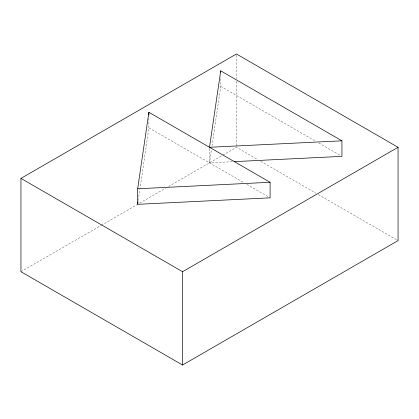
<?xml version="1.0" encoding="UTF-8"?>
<svg xmlns="http://www.w3.org/2000/svg" width="419" height="419" viewBox="0 0 419 419"><rect width="100%" height="100%" fill="white"/><g stroke="black" fill="none" stroke-linecap="round" stroke-linejoin="round"><path stroke-width="0.31" stroke-dasharray="2.1 1.57" d="M138.239 200.46L148.897 127.858L148.897 117.488M232.336 161.729L209.5 162.844L211.386 149.997M211.951 146.142L220.724 86.387L220.724 76.667M20.95 271.706L100.696 225.663M101.262 225.338L136.893 204.765M139.721 203.131L165.741 188.115M168.564 186.481L222.295 155.459M222.861 155.135L236.436 147.294L257.91 159.691M220.724 86.387L315.879 141.323M318.712 142.958L340.799 155.711M260.733 161.325L316.115 193.295M318.372 194.605L398.05 240.606M148.897 127.858L244.052 182.794M246.885 184.428L269.537 197.511M236.436 55.292L236.436 78.782M236.436 81.391L236.436 147.294M209.5 148.588L209.5 162.844"/><path stroke-width="0.63" d="M137.673 188.765L148.897 112.302L270.103 182.286L270.103 197.836L137.673 204.315L137.673 188.765L270.103 182.286M137.673 204.315L138.05 201.743M341.935 140.815L220.724 70.832L209.5 147.294L341.935 140.815L341.935 156.366L234.289 161.634M20.95 178.394L236.436 53.988L398.05 147.294L398.05 240.606L182.564 365.012L20.95 271.706L20.95 178.394L182.564 271.706L398.05 147.294M220.724 70.832L220.724 72.131M182.564 271.706L182.564 365.012M148.897 112.302L148.897 114.895"/></g></svg>
